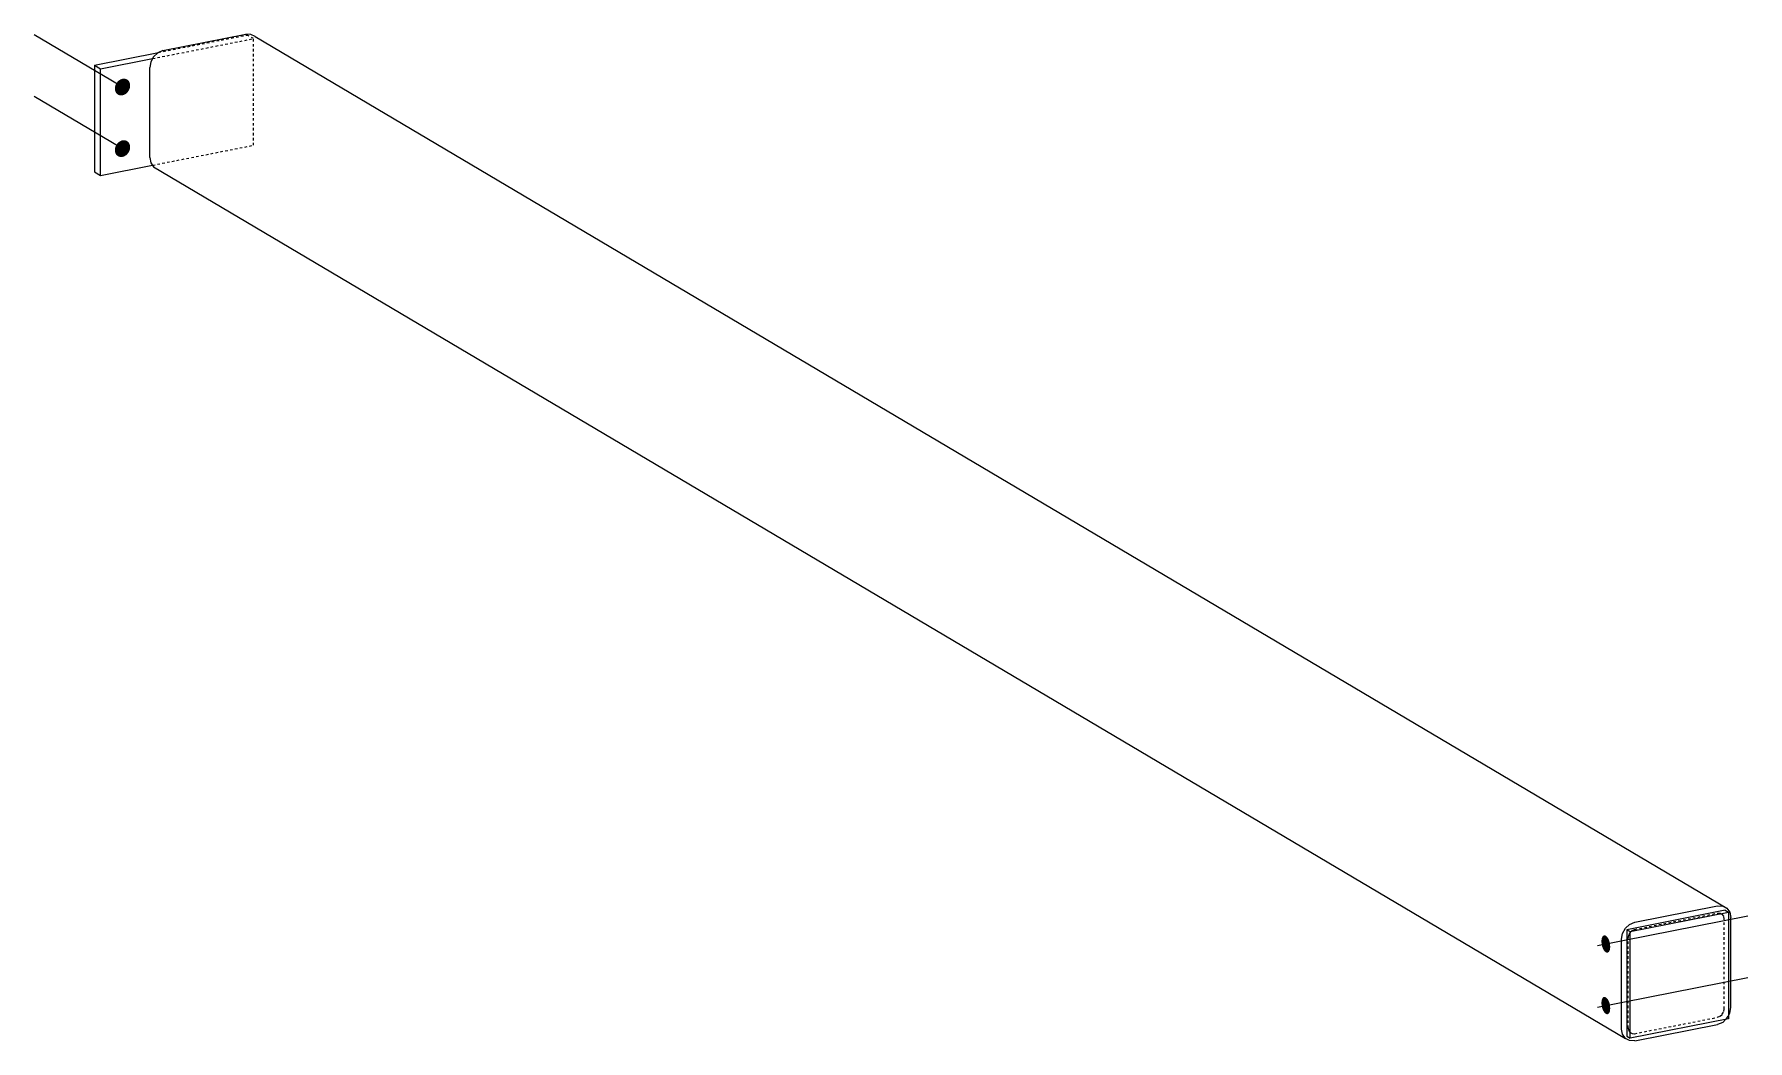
# Model space of a CAD drawing. Header units: millimetres. Extents: x 16 to 22555, y 2 to 813.
# Drawn here: x 16 to 1375, y 14 to 813 of the extents above; entities that cross this region are included whole.
import ezdxf

# ---------------------------------------------------------------- set-up
doc = ezdxf.new("R2010")
doc.units = ezdxf.units.MM
doc.linetypes.add('DXK_LINE_DOT2', pattern=[3.9198, 1.9599, -1.9599])
doc.layers.add('STÅL', color=7, linetype='Continuous')

msp = doc.modelspace()

# ---------------------------------------------------------------- hatches: boundary and pattern name
at = {"layer": 'STÅL', "linetype": 'Continuous'}
for points in [[(81, 774), (81.9, 775.2), (82.9, 776.2), (84.1, 777), (85.3, 777.5), (86.6, 777.8), (87.8, 777.7), (89, 777.4), (90, 776.8), (90.9, 775.9), (91.5, 774.9), (91.9, 773.6), (92, 772.3), (91.9, 770.9), (91.5, 769.5), (90.8, 768.2), (90, 767), (89, 766), (87.8, 765.2), (86.6, 764.7), (85.3, 764.4), (84.1, 764.5), (82.9, 764.8), (81.9, 765.4), (81, 766.3), (80.4, 767.3), (80, 768.6), (79.9, 769.9), (80, 771.3), (80.4, 772.7)], [(81, 725.2), (81.9, 726.3), (82.9, 727.3), (84.1, 728.1), (85.3, 728.7), (86.6, 728.9), (87.8, 728.9), (89, 728.5), (90, 727.9), (90.9, 727.1), (91.5, 726), (91.9, 724.8), (92, 723.4), (91.9, 722), (91.5, 720.7), (90.8, 719.3), (90, 718.2), (89, 717.1), (87.8, 716.4), (86.6, 715.8), (85.3, 715.6), (84.1, 715.6), (82.9, 716), (81.9, 716.6), (81, 717.4), (80.4, 718.5), (80, 719.7), (79.9, 721.1), (80, 722.5), (80.4, 723.8)], [(1265.8, 91.8), (1266, 90.4), (1266.1, 89), (1266, 87.6), (1265.8, 86.5), (1265.4, 85.5), (1264.9, 84.8), (1264.3, 84.4), (1263.6, 84.3), (1262.9, 84.4), (1262.2, 84.9), (1261.4, 85.6), (1260.8, 86.6), (1260.2, 87.8), (1259.7, 89.1), (1259.4, 90.5), (1259.2, 92), (1259.1, 93.4), (1259.2, 94.7), (1259.4, 95.8), (1259.8, 96.8), (1260.3, 97.5), (1260.9, 97.9), (1261.6, 98.1), (1262.3, 97.9), (1263, 97.4), (1263.7, 96.7), (1264.4, 95.7), (1265, 94.5), (1265.5, 93.2)], [(1265.8, 42.9), (1266, 41.5), (1266.1, 40.1), (1266, 38.8), (1265.8, 37.6), (1265.4, 36.7), (1264.9, 36), (1264.3, 35.5), (1263.6, 35.4), (1262.9, 35.6), (1262.2, 36), (1261.4, 36.8), (1260.8, 37.8), (1260.2, 38.9), (1259.7, 40.3), (1259.4, 41.7), (1259.2, 43.1), (1259.1, 44.5), (1259.2, 45.8), (1259.4, 47), (1259.8, 47.9), (1260.3, 48.6), (1260.9, 49.1), (1261.6, 49.2), (1262.3, 49), (1263, 48.6), (1263.7, 47.8), (1264.4, 46.9), (1265, 45.7), (1265.5, 44.4)]]:
    msp.add_hatch(color=96, dxfattribs=at).paths.add_polyline_path(points)

# ---------------------------------------------------------------- linework, layer by layer
at = {"layer": 'STÅL', "color": 96, "linetype": 'Continuous'}
for p, q in [((89.7, 768.9), (15.9, 812.6)), ((89.7, 720), (15.9, 763.7)), ((1256.1, 89.9), (1375.2, 113.4)), ((1256.1, 41), (1375.2, 64.5))]:
    msp.add_line(p, q, dxfattribs=at)
at = {"layer": 'STÅL', "color": 7, "linetype": 'DXK_LINE_DOT2'}
for p, q in [((109.8, 793.7), (189.9, 809.5)), ((114.5, 798.6), (184.9, 812.4)), ((189.9, 809.5), (184.9, 812.4)), ((189.9, 724.9), (189.9, 809.5)), ((109.8, 709.1), (189.9, 724.9)), ((1285.5, 102.7), (1351.3, 115.7)), ((1351.3, 115.7), (1353.3, 115.7)), ((1353.3, 115.7), (1354.1, 115.2)), ((1354.1, 115.2), (1355, 114.8)), ((1356.1, 113.2), (1355, 114.8)), ((1356.5, 111.1), (1356.1, 113.2)), ((1356.5, 39.7), (1356.5, 111.1)), ((1280.7, 98.3), (1280.3, 96.1)), ((1280.3, 24.6), (1280.3, 96.1)), ((1281.8, 100.3), (1280.7, 98.3)), ((1281.8, 100.3), (1281.9, 100.5)), ((1281.9, 100.5), (1283.5, 101.9)), ((1283.5, 101.9), (1285.5, 102.7)), ((1285.5, 20), (1351.3, 33)), ((1351.3, 33), (1353.3, 33.9)), ((1353.3, 33.9), (1355, 35.4)), ((1355, 35.4), (1356.1, 37.5)), ((1356.1, 37.5), (1356.5, 39.7)), ((1358.7, 32.2), (1357.9, 31.4)), ((1358.7, 32.2), (1359.9, 34.4)), ((1280.3, 24.6), (1280.7, 22.6)), ((1280.7, 22.6), (1281.8, 21)), ((1281.8, 21), (1281.9, 20.9)), ((1281.9, 20.9), (1283.5, 20.1)), ((1283.5, 20.1), (1285.5, 20))]:
    msp.add_line(p, q, dxfattribs=at)
at = {"layer": 'STÅL', "color": 2, "linetype": 'Continuous'}
for p, q in [((118, 800), (183.8, 813)), ((187.8, 812.9), (183.8, 813)), ((191.2, 811.1), (187.8, 812.9)), ((191.2, 811.1), (1358.7, 119.5)), ((63.6, 788.5), (114.5, 798.6)), ((63.6, 788.5), (63.6, 703.9)), ((63.6, 788.5), (68.6, 785.5)), ((68.6, 785.5), (109.8, 793.7)), ((108.4, 791.1), (107.6, 786.7)), ((110.6, 795.2), (108.4, 791.1)), ((114, 798.3), (110.6, 795.2)), ((118, 800), (114, 798.3)), ((68.6, 701), (68.6, 785.5)), ((107.6, 715.2), (107.6, 786.7)), ((68.6, 701), (109.8, 709.1)), ((107.6, 715.2), (108.4, 711.1)), ((108.4, 711.1), (110.6, 707.9)), ((110.6, 707.9), (1278.1, 16.3)), ((63.6, 703.9), (68.6, 701)), ((1357.4, 117.9), (1279.4, 102.5)), ((1281.9, 101), (1359.9, 116.4)), ((1285.5, 108.4), (1351.3, 121.4)), ((1351.3, 121.4), (1355.3, 121.3)), ((1355.3, 121.3), (1358.7, 119.5)), ((1357.4, 117.9), (1359.9, 116.4)), ((1358.7, 119.5), (1360.9, 116.3)), ((1359.9, 116.4), (1359.9, 31.8)), ((1360.9, 116.3), (1361.7, 112.1)), ((1361.7, 40.7), (1361.7, 112.1)), ((1275.1, 95), (1275.9, 99.5)), ((1275.9, 99.5), (1278.1, 103.6)), ((1278.1, 103.6), (1281.5, 106.7)), ((1279.4, 102.5), (1279.4, 17.9)), ((1279.4, 102.5), (1281.9, 101)), ((1281.5, 106.7), (1285.5, 108.4)), ((1281.9, 16.4), (1281.9, 101)), ((1275.1, 23.6), (1275.1, 95)), ((1359.9, 31.8), (1281.9, 16.4)), ((1285.5, 14.4), (1351.3, 27.4)), ((1355.3, 29), (1351.3, 27.4)), ((1357.9, 31.4), (1355.3, 29)), ((1359.9, 34.4), (1360.9, 36.3)), ((1360.9, 36.3), (1361.7, 40.7)), ((1275.9, 19.5), (1275.1, 23.6)), ((1278.1, 16.3), (1275.9, 19.5)), ((1281.5, 14.5), (1278.1, 16.3)), ((1279.4, 17.9), (1281.9, 16.4)), ((1285.5, 14.4), (1281.5, 14.5))]:
    msp.add_line(p, q, dxfattribs=at)

doc.saveas('drawing.dxf')
